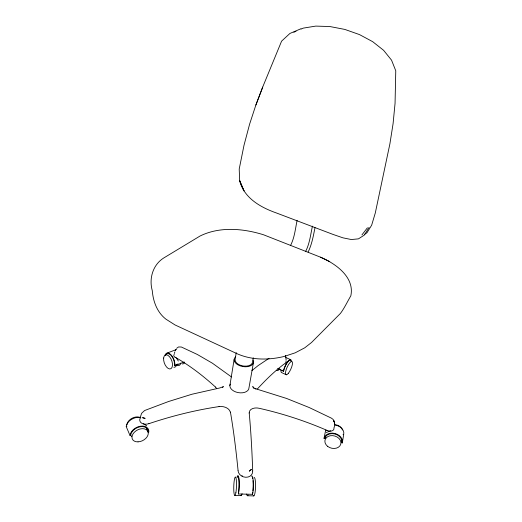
<?xml version="1.0" encoding="UTF-8"?>
<svg xmlns="http://www.w3.org/2000/svg" width="522" height="522" viewBox="0 0 522 522"><rect width="100%" height="100%" fill="white"/><g stroke="black" fill="none" stroke-linecap="round" stroke-linejoin="round"><path stroke-width="0.78" d="M249.17 413C249.268 408.224 255.356 407.349 259.029 408.256A260.641 176.854 16.1 0 1 326.981 430.363M334.23 427.159C335.183 423.936 334.752 419.695 331.339 418.115L309.207 407.532L286.591 398.462L255.154 388.577L256.002 388.962L254.149 388.042L252.7 386.587L253.914 388.407M229.869 385.621L234.104 359.638M236.238 352.637L235.076 359.749A8.841 5.227 9.6 0 0 243.735 366.079A8.841 5.227 9.6 0 0 252.596 361.779L253.294 357.838M326.289 430.311L325.669 430.154L324.038 438.317L324.671 438.473A8.763 6.806 14.3 0 1 334.824 433.971A8.763 6.806 14.3 0 1 341.662 442.747L342.295 442.91L343.672 434.663A9.279 7.256 14.2 0 0 335.117 425.078M341.662 442.747L342.171 439.752M253.568 361.89L248.981 387.774A9.637 5.977 9.6 0 1 238.025 392.583A9.637 5.977 9.6 0 1 230.267 384.107M297.109 220.356C295.341 228.78 294.578 237.582 290.61 245.36M312.437 226.156C310.583 234.626 309.67 243.461 305.716 251.304M315.014 227.599C313.357 235.892 311.895 244.342 308.13 251.989M140.294 417.313L141.579 413.339L144.581 410.54L168.541 401.516L191.946 394.24L219.749 387.976L223.475 386.613L222.333 387.539M174.315 353.524L174.824 351.913M262.703 87.109L255.884 105L249.614 124.138L244.002 145.299L239.207 169.05L239.67 180.671L243.957 190.83L239.67 180.671C243.97 198.086 260.693 207.43 276.406 212.969L333.082 234.443L342.947 237.836L351.358 239.539L358.457 238.861L364.336 235.07L369.067 227.409M255.884 105L263.023 86.254L281.599 41.14L289.912 33.46L300.907 28.769M361.942 234.9L367.41 227.794M277.665 368.571L283.394 371.214L283.661 370.94A7.804 2.271 -66 0 1 287.452 362.346A7.804 2.271 -66 0 1 290.937 360.943M176.573 348.35L178.557 346.96L181.369 347.013L197.303 354.458L212.434 363.227L231.5 376.962M251.904 370.6L258.136 365.589L269.065 358.288M364.317 234.515L366.927 232.832L371.657 225.197L375.305 212.956L389.895 143.857L393.086 123.649L395.056 103.336L395.767 70.79L391.546 60.16L383.605 50.314L372.675 41.669L359.501 34.596L344.833 29.421L329.858 26.537L315.771 26.1L303.295 28.116L301.109 29.069M326.23 432.497L330.765 430.813M293.834 32.253L296.02 31.294M165.344 355.502A7.98 4.215 69.8 0 1 171.131 355.475A7.98 4.215 69.8 0 1 174.478 365.4L178.093 363.971M174.478 365.4L174.831 365.713L184.233 361.987M166.942 353.133L176.351 349.557A8.489 4.567 69.7 0 0 175.229 350.229M129.998 435.465L130.657 435.348A9.331 6.394 -27.4 0 1 140.118 426.774A9.331 6.394 -27.4 0 1 148.189 432.138L148.835 432.02A10.022 6.871 -27.4 0 0 140.164 426.252A10.022 6.871 -27.4 0 0 129.998 435.465L126.233 426.631A9.892 6.851 -27.1 0 1 140.131 417.528M126.233 426.631L126.885 426.52M219.038 406.573C223.383 406.044 229.041 407.571 230.424 412.23M237.151 477.558A9.99 1.481 -88.1 0 1 238.965 480.351A9.99 1.481 -88.1 0 1 238.397 493.447L238.456 493.982L252.589 494.308A10.701 1.762 -88.4 0 0 253.255 481.558A10.701 1.762 -88.4 0 0 251.467 476.221M234.92 495.476L241.255 495.619M247.572 495.756L253.868 495.9M343.052 434.506L343.672 434.663M320.554 257.196L263.519 234.769C243.232 228.421 219.56 226.326 199.991 236.055L163.53 258.103C152.776 264.987 148.894 278.65 152.254 290.565C153.161 301.429 156.998 312.195 165.905 319.151L175.092 324.978L237.784 354.04C252.4 360.278 268.85 360.173 284.098 356.474L295.184 352.826L304.744 347.809L311.503 342.517L340.481 313.37C344.54 307.895 347.371 301.67 350.836 295.817C354.836 277.097 335.516 263.545 320.554 257.196L329.754 261.62M285.815 357.479L290.793 359.743M278.65 368.63L280.797 369.622M282.226 370.281L283.661 370.94M286.35 374.783L281.854 372.701A7.217 2.127 -66 0 1 281.058 370.039M143.439 423.753L146.715 425.802M241.908 475.764L242.613 476.175M215.482 387.024L216.682 388.505M178.341 361.061L176.319 357.896M334.243 421.985L333.597 420.608L334.635 423.003M146.538 428.51L148.189 432.138M285.547 355.495L286.141 360.147M252.589 494.308L252.517 493.766A9.964 1.638 -88.4 0 0 252.759 492.305M249.19 412.863A304.704 31.092 -87.4 0 1 252.7 470.883M148.9 423.681A274.579 157.383 -26.8 0 1 219.031 406.592M230.437 412.086A305.011 38.55 89.9 0 1 238.065 470.472M175.046 357.211A274.676 117.985 65.2 0 1 215.482 387.056M257.431 388.91A283.837 62.718 -63.8 0 1 285.651 362.96M285.886 361.08A6.101 2.506 16.4 0 1 285.632 362.999M175.04 357.192A6.264 2.825 -2.8 0 1 174.244 354.412M252.674 471.04A7.425 6.29 17.6 0 1 245.829 477.271A7.425 6.29 17.6 0 1 238.045 470.629M334.002 427.59A6.851 4.169 31.2 0 1 326.968 430.382M148.9 423.655A7.145 4.946 -13.2 0 1 141.364 422.97A7.145 4.946 -13.2 0 1 140.568 417.496M237.118 476.919A10.734 1.592 -88.1 0 1 239.069 479.914A10.734 1.592 -88.1 0 1 238.456 493.982M252.38 477.297A9.964 1.638 -88.4 0 1 252.759 478.648M253.033 480.651A9.964 1.638 -88.4 0 1 252.935 490.856M324.038 438.317A9.409 7.315 14.3 0 1 334.948 433.475A9.409 7.315 14.3 0 1 342.295 442.91M283.394 371.214A8.385 2.44 -66 0 1 288.033 361.237A8.385 2.44 -66 0 1 291.302 361.753M165.024 355.077A8.574 4.528 69.8 0 1 171.242 355.045A8.574 4.528 69.8 0 1 174.831 365.713M279.498 369.067A7.197 2.16 -65.9 0 1 276.725 370.242M180.834 363.051A7.341 3.928 69.8 0 1 176.573 365.048M184.618 362.522A7.308 3.941 69.7 0 1 182.276 363.932M176.606 364.728A7.373 3.908 69.8 0 1 173.885 367.266M126.879 424.882A8.509 5.899 -27.1 0 1 132.288 418.135A8.509 5.899 -27.1 0 1 140.881 417.848M131.785 436.549A8.613 5.918 -27.3 0 1 130.552 434.885M242.077 493.708A9.246 1.416 -88.2 0 1 240.779 495.287M254.097 477.532A9.22 1.54 -88.5 0 1 255.512 487.561A9.22 1.54 -88.5 0 1 253.346 495.567M248.094 494.967A9.233 1.475 -88.3 0 1 246.652 494.034M325.708 438.565A8.084 6.29 14.3 0 1 325.748 436.366M335.065 424.66A7.98 6.244 14.2 0 1 342.543 430.004M253.092 360.023A9.827 5.807 9.6 0 1 242.71 366.529A9.827 5.807 9.6 0 1 235.513 356.885M175.333 350.295L175.327 350.804L175.64 349.753L175.333 350.295M251.278 469.428L249.451 471.092L251.278 469.428M145.012 418.331L142.643 417.731L145.012 418.331M334.452 422.109L334.269 421.261L334.687 423.897L334.452 422.109M163.647 358.014A7.406 3.895 69.8 0 0 169.63 368.956A7.406 3.895 69.8 0 0 170.87 358.699A7.406 3.895 69.8 0 0 163.647 358.014M138.023 441.86A8.659 5.925 -27.4 0 0 147.994 431.694A8.659 5.925 -27.4 0 0 134.337 432.249A8.659 5.925 -27.4 0 0 138.023 441.86M235.872 492.748A9.259 1.351 -88.1 0 0 235.761 477.291A9.259 1.351 -88.1 0 0 233.745 488.696A9.259 1.351 -88.1 0 0 235.872 492.748M327.607 446.33A8.137 6.31 14.3 0 0 340.788 444.059A8.137 6.31 14.3 0 0 330.322 435.739A8.137 6.31 14.3 0 0 327.607 446.33M288.392 373.25A7.236 2.088 -66 0 0 292.294 361.87A7.236 2.088 -66 0 0 286.317 369.237A7.236 2.088 -66 0 0 288.392 373.25"/></g></svg>
